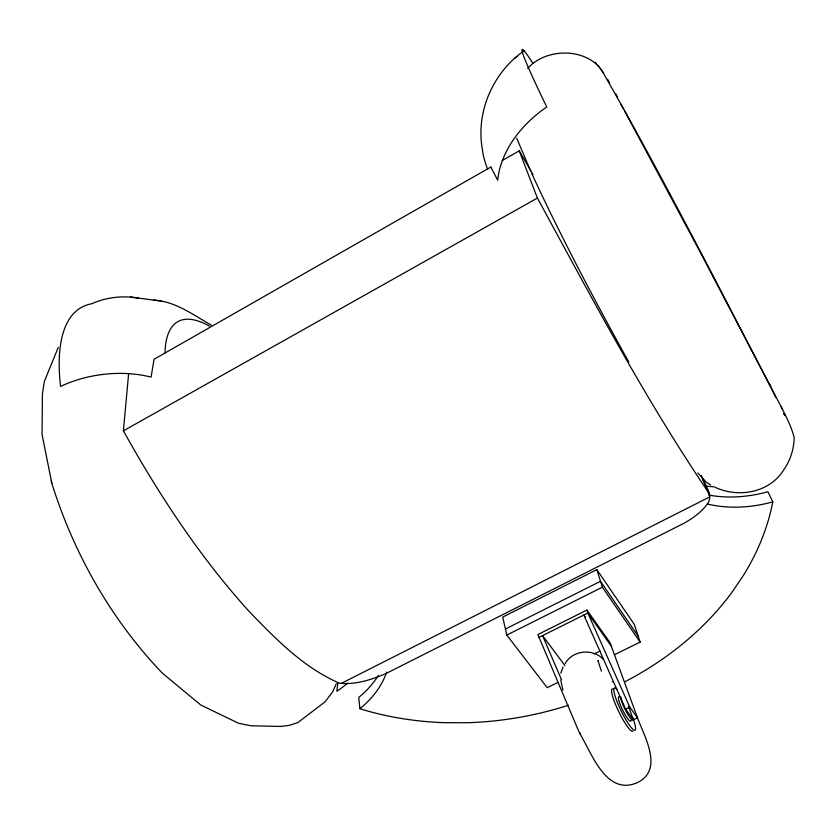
<?xml version="1.0" encoding="UTF-8"?>
<svg xmlns="http://www.w3.org/2000/svg" width="836" height="836" viewBox="0 0 836 836"><rect width="100%" height="100%" fill="white"/><g stroke="black" fill="none" stroke-linecap="round" stroke-linejoin="round"><path stroke-width="1.25" d="M701.373 475.579C704.372 484.702 714.937 495.884 706.42 505.195C700.558 512.917 692.375 518.477 684.047 523.231L385.814 673.628C371.33 679.762 355.436 684.935 339.541 683.211C303.646 667.839 275.598 638.829 248.867 611.168C199.616 556.651 159.101 494.881 123.394 430.843L128.608 373.776M560.757 673.168L563.109 666.971M336.291 683.691L332.843 691.497L325.225 701.686L297.93 722.544L289.549 725.293L280.854 726.463L251.103 725.805L238.699 723.318L200.828 705.051L162.184 673.001C111.125 619.445 73.787 553.683 51.79 483.156L51.299 480.731M58.248 347.389L44.371 381.362L42.437 393.547L42.04 434.365L51.79 483.156M565.178 663.627C572.367 650.032 593.309 648.203 603.299 659.385M527.704 68.437C544.947 48.906 581.281 47.547 598.942 66.765M524.099 50.829C492.759 72.46 475.36 112.599 482.518 150.198A192.196 15.957 61.9 0 0 486.677 166.803L487.555 169.06M514.997 58.081L517.045 56.472M490.878 167.033L154.064 359.261L151.117 377.046L142.893 375.312A96.224 63.735 -7 0 0 60.568 386.431A241.311 86.505 61 0 1 91.511 303.823C106.141 297.271 122.673 295.369 138.442 298.086M502.217 160.564L519.229 150.856L533.023 174.484M123.394 430.843L537.391 198.048L519.229 150.856M341.078 683.503L709.806 496.856M614.575 654.651L640.136 642.121L634.263 624.377L596.831 569.65L502.708 617.083L506.794 635.078L547.214 687.694L557.664 682.563M505.414 629.017L600.499 581.292L638.161 636.154M506.794 635.078L602.359 587.196L596.831 569.65M585.336 617.135L583.841 615.024L625.631 709.147L633.385 719.806L637.492 717.831L610.019 642.685L586.945 610.04L537.861 634.534L578.899 731.667L580.362 733.559M538.624 637.565L587.833 613.039L586.945 610.04M594.26 653.909L600.06 651.056M612.903 681.716L612.297 681.57M625.631 709.147L629.769 707.152L637.492 717.831M153.834 300.134C175.456 301.326 193.252 314.984 211.414 325.225M130.406 297.073L161.118 301.044M715.208 487.315C738.104 498.057 768.869 492.895 783.144 470.762C790.01 461.2 793.939 449.59 794.2 437.813C791.504 426.632 786.028 416.443 780.918 406.233M710.746 485.037L706.493 482.403L697.841 472.957M597.677 65.135L601.314 69.785M602.171 71.123C665.749 181.903 723.328 296.257 782.559 409.462M595.253 62.292L596.455 63.839M564.885 665.54L542.564 635.6L561.489 679.668M599.976 68.082L603.55 72.899M610.938 645.695L587.833 613.039L629.769 707.152M709.2 493.501C645.11 399.2 591.888 298.044 537.391 198.048M602.359 587.196L640.136 642.121M598.482 661.318L597.918 660.503L601.377 671.172M783.813 413.486L785.046 415.659L783.875 413.569M620.667 103.894L623.729 109.38M624.952 111.585L702.313 256.077L770.844 387.361M607.647 79.378L609.507 82.733M615.818 93.987L617.553 97.143M628.797 362.009C594.511 300.27 561.478 237.79 531.821 173.679M490.805 167.095L497.681 180.137L498.82 172.738A102.096 74.592 -29.1 0 1 546.765 106.998A257.728 8.151 62 0 1 532.762 63.128M579.557 733.099C591.825 753.205 606.278 796.854 637.878 782.391C663.659 769.151 644.514 736.976 637.575 718.061M769.204 383.327L770.646 386.18M771.377 388.468L775.714 397.299M624.45 682.009A290.949 227.737 -13.4 0 0 731.782 592.567L743.308 575.586A290.949 227.737 -13.4 0 0 772.819 501.851L767.866 491.735A118.691 91.626 -26.1 0 1 708.792 495.069M702.501 479.038L709.785 495.738M530.578 170.91L516.742 138.243M628.473 706.347L633.385 719.806M560.789 680.044L562.858 690.233M568.417 705.26A290.949 227.737 -13.4 0 1 466.687 722.743L444.721 722.701A290.949 227.737 -13.4 0 1 359.898 708.729L358.717 697.443A109.788 80.486 -4.6 0 0 378.321 675.488M165.256 352.98L165.058 350.462A183.648 57.005 61.1 0 1 209.46 326.092M337.723 683.096A241.311 86.505 61 0 1 336.856 691.194A83.966 72.941 9.3 0 0 347.421 683.2M386.671 672.123A110.76 80.716 -4.7 0 1 359.898 708.729M772.819 501.851A119.82 92.002 -25.9 0 1 707.204 503.993M714.32 486.834A90.413 82.095 -22.6 0 1 706.169 486.103M632.904 731.145A23.481 4.002 64 0 1 617.877 709.816A23.481 4.002 64 0 1 613.363 689.23M633.521 719.775A23.492 3.971 64 0 1 631.379 727.738A23.492 3.971 64 0 1 616.331 699.722A23.492 3.971 64 0 1 617.386 689.742M631.002 720.381A13.595 2.299 64 0 1 622.83 710.412A13.595 2.299 64 0 1 619.392 696.9M633.051 717.748A13.606 2.278 64 0 1 627.502 713.892A13.606 2.278 64 0 1 620.615 696.492"/></g></svg>
